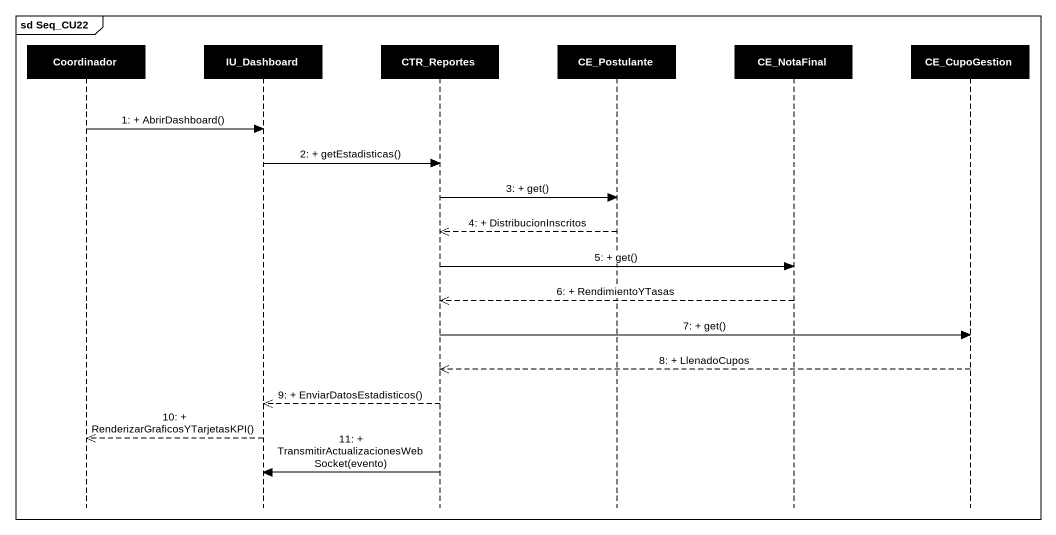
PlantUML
@startuml
mainframe sd Seq_CU22
hide footbox
participant Coordinador #000000
participant IU_Dashboard #000000
participant CTR_Reportes #000000
participant CE_Postulante #000000
participant CE_NotaFinal #000000
participant CE_CupoGestion #000000

Coordinador -> IU_Dashboard : 1: + AbrirDashboard()
IU_Dashboard -> CTR_Reportes : 2: + getEstadisticas()
CTR_Reportes -> CE_Postulante : 3: + get()
CE_Postulante -->> CTR_Reportes : 4: + DistribucionInscritos
CTR_Reportes -> CE_NotaFinal : 5: + get()
CE_NotaFinal -->> CTR_Reportes : 6: + RendimientoYTasas
CTR_Reportes -> CE_CupoGestion : 7: + get()
CE_CupoGestion -->> CTR_Reportes : 8: + LlenadoCupos
CTR_Reportes -->> IU_Dashboard : 9: + EnviarDatosEstadisticos()
IU_Dashboard -->> Coordinador : 10: + RenderizarGraficosYTarjetasKPI()
CTR_Reportes -> IU_Dashboard : 11: + TransmitirActualizacionesWebSocket(evento)
@enduml
